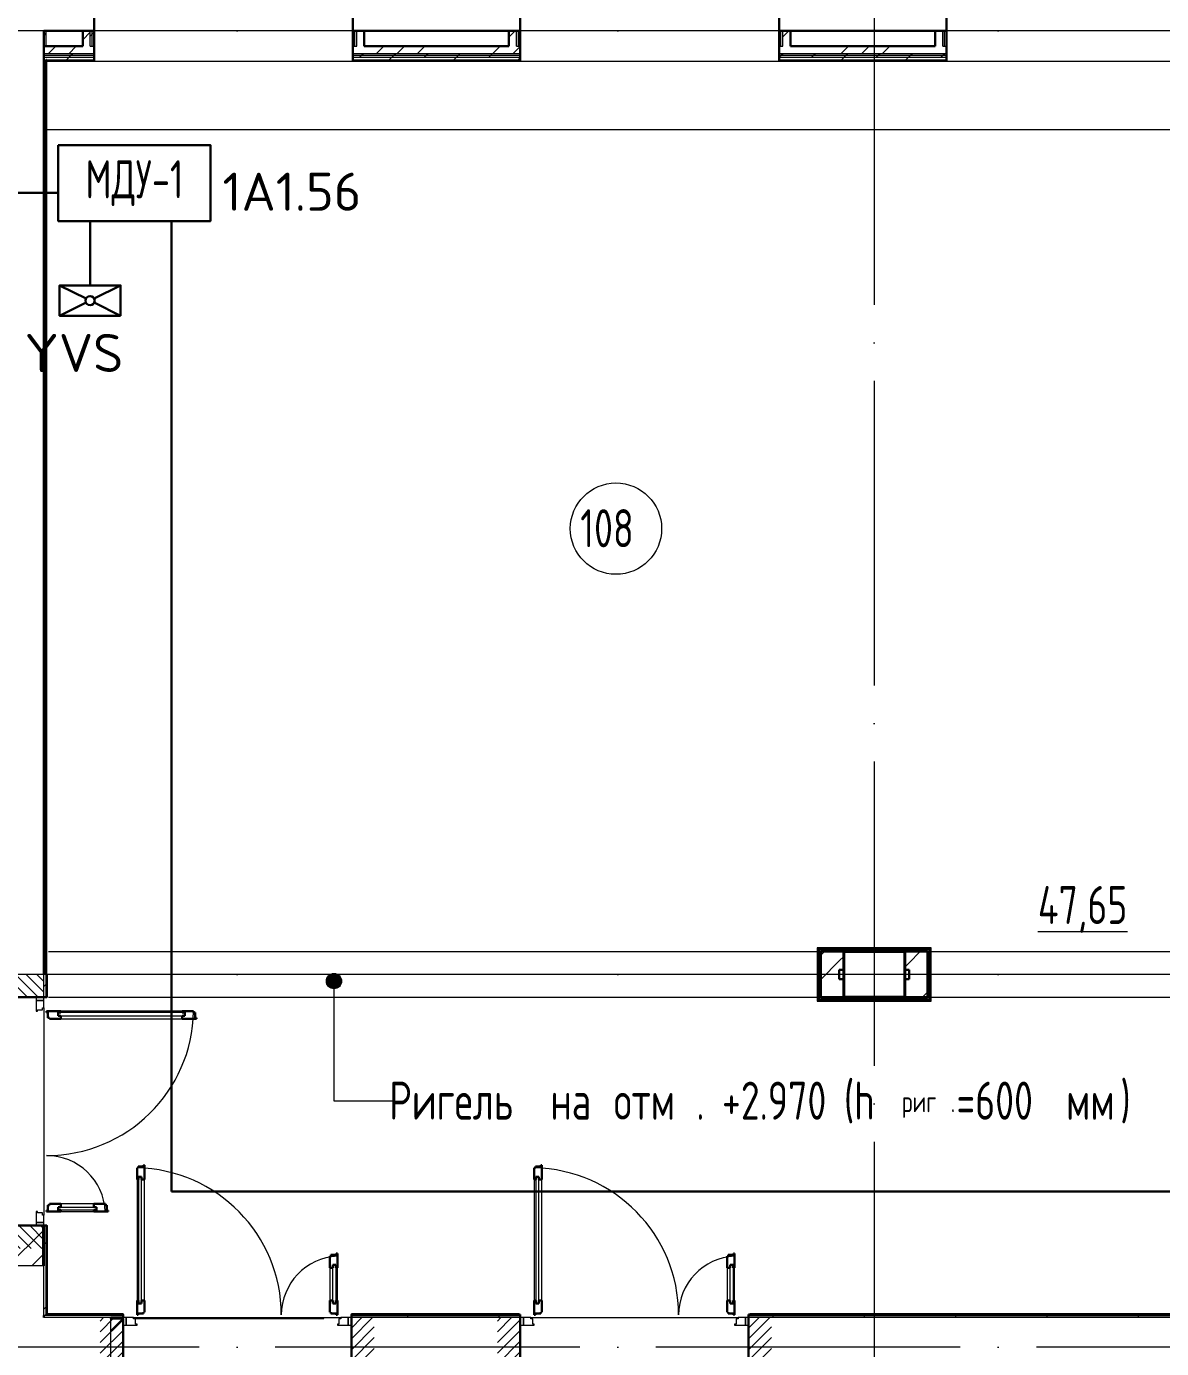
# Model space of a CAD drawing. Header units: millimetres. Extents: x -1073752 to 1436911, y -1379358 to 94781.
# Drawn here: x -1051637 to -1044180, y -911478 to -902790 of the extents above; entities that cross this region are included whole.
import ezdxf
from ezdxf.enums import TextEntityAlignment as Align

# ---------------------------------------------------------------- set-up
doc = ezdxf.new("R2010")
doc.units = ezdxf.units.MM
doc.set_wipeout_variables(frame=1)
for name, pattern in [('ADSK_Линия сетки', [25, 20, -2.5, 0, -2.5]), ('ADSK_Сверху', [450, 300, -150]), ('ADSK_Штриховая_ш2 п1_5', [4.5, 3, -1.5])]:
    doc.linetypes.add(name, pattern=pattern)
for name, color, linetype, lineweight in [('RC-Дымоудаление', 1, 'Continuous', 30), ('Аннотация', 7, 'Continuous', 18), ('Двери', 252, 'Continuous', 9), ('лс', 5, 'Continuous', 30), ('Марки помещений', 7, 'Continuous', 20), ('Несущие колонны', 7, 'Continuous', 18), ('Ограждение', 252, 'Continuous', 9), ('Оси', 252, 'Continuous', 9), ('Перекрытие', 252, 'Continuous', 18), ('Стены внутренние', 7, 'Continuous', 18), ('Стены наружные', 7, 'Continuous', 18), ('Стены штриховка', 7, 'Continuous', 9)]:
    doc.layers.add(name, color=color, linetype=linetype, lineweight=lineweight)
doc.layers.add('RC-Позиционные_обозначения', color=7, linetype='Continuous')
doc.layers.add('RC-Таблицы', color=7, linetype='Continuous')
doc.layers.add('Двери открывание', color=7, linetype='Continuous', lineweight=9, true_color=0xc0c0c0)
doc.layers.add('Линии', color=7, linetype='Continuous', lineweight=9, true_color=0x00a600)
doc.styles.add('GOST Common_3', font='', dxfattribs={"height": 3.5})
doc.styles.add('GOST Common_5', font='', dxfattribs={"width": 0.9, "height": 2.5})
doc.styles.add('ISOCPEUR', font='isocpeur.ttf', dxfattribs={"height": 250})
doc.styles.add('RubezhCAD', font='isocpeur.ttf')
doc.styles.get("Standard").update_dxf_attribs({"font": 'arial.ttf'})
doc.styles.get('GOST Common_3').set_extended_font_data('GOST 2.304 type A')
doc.styles.get('GOST Common_5').set_extended_font_data('GOST 2.304 type A')
pattern_1 = [(0, (-32119.8, 96), (0, 600), []), (90, (-32119.8, 96), (-600, 4e-14), [])]

# ---------------------------------------------------------------- blocks, each defined once
blk = doc.blocks.new('1 этаж')
at = {"layer": 'Аннотация', "lineweight": 9, "true_color": 0x636466}
h = blk.add_hatch(color=251, dxfattribs=at)
edge = h.paths.add_edge_path()
edge.add_arc((-57204.9, -11587.3), 50, 0, 360)
at = {"layer": 'Двери', "lineweight": 18, "true_color": 0x636466}
h = blk.add_hatch(dxfattribs=at)
h.set_pattern_fill('FP_2', color=251, angle=-90, style=0, pattern_type=2)
h.set_pattern_definition([(315, (-59305.8, -12318.73), (35.3553, 35.3553), [])])
h.paths.add_polyline_path([(-59500.8, -13343.7), (-59110.8, -13343.7), (-59110.8, -13193.7), (-59500.8, -13193.7), (-59500.8, -13204.2)])
h.paths.add_polyline_path([(-59500.8, -11543.7), (-59500.8, -11693.7), (-59110.8, -11693.7), (-59110.8, -11543.7)])
h = blk.add_hatch(dxfattribs=at)
h.set_pattern_fill('FP_2', color=251, style=0, pattern_type=2)
h.set_pattern_definition([(45, (-57965.8, -13993.73), (-35.3553, 35.3553), [])])
h.paths.add_polyline_path([(-56940.8, -14188.7), (-56940.8, -13798.7), (-57090.8, -13798.7), (-57090.8, -14188.7), (-57080.3, -14188.7)])
h.paths.add_polyline_path([(-58740.8, -14188.7), (-58590.8, -14188.7), (-58590.8, -13798.7), (-58740.8, -13798.7)])
h = blk.add_hatch(dxfattribs=at)
h.set_pattern_fill('FP_2', color=251, style=0, pattern_type=2)
h.set_pattern_definition([(45, (-55355.803, -13993.73), (-35.3553, 35.3553), [])])
h.paths.add_polyline_path([(-54330.8, -14188.7), (-54330.8, -13798.7), (-54480.8, -13798.7), (-54480.8, -14188.7), (-54470.3, -14188.7)])
h.paths.add_polyline_path([(-56130.8, -14188.7), (-55980.8, -14188.7), (-55980.8, -13798.7), (-56130.8, -13798.7)])
at = {"layer": 'Ограждение', "true_color": 0x636466}
h = blk.add_hatch(dxfattribs=at)
h.set_pattern_fill('FP_25', color=251, style=0, pattern_type=2)
h.set_pattern_definition(pattern_1)
h.paths.add_polyline_path([(-54020.8, -11373.7), (-53285.8, -11373.7), (-53280.8, -11368.7), (-54030.8, -11368.7), (-54025.8, -11373.7)])
h = blk.add_hatch(dxfattribs=at)
h.set_pattern_fill('FP_25', color=251, style=0, pattern_type=2)
h.set_pattern_definition(pattern_1)
h.paths.add_polyline_path([(-53285.8, -11718.7), (-53280.8, -11718.7), (-53285.8, -11713.7), (-54025.8, -11713.7), (-54030.8, -11718.7), (-53290.3, -11718.7)])
h = blk.add_hatch(dxfattribs=at)
h.set_pattern_fill('FP_25', color=251, style=0, pattern_type=2)
h.set_pattern_definition(pattern_1)
h.paths.add_polyline_path([(-59090.8, -13778.7), (-59085.8, -13773.7), (-59085.8, -13193.7), (-59090.8, -13193.7), (-59090.8, -13777.1)])
h = blk.add_hatch(dxfattribs=at)
h.set_pattern_fill('FP_25', color=251, style=0, pattern_type=2)
h.set_pattern_definition(pattern_1)
h.paths.add_polyline_path([(-56004, -13778.7), (-55990.8, -13778.7), (-55990.8, -13773.7), (-57090.8, -13773.7), (-57090.8, -13778.7), (-56721.6, -13778.7)])
h = blk.add_hatch(dxfattribs=at)
h.set_pattern_fill('FP_26', color=251, style=0, pattern_type=2)
h.set_pattern_definition(pattern_1)
h.paths.add_polyline_path([(-48240.8, -13778.7), (-48235.8, -13773.7), (-54470.8, -13773.7), (-54470.8, -13778.7), (-48245.8, -13778.7)])
at = {"layer": 'Аннотация', "color": 251, "lineweight": 9, "true_color": 0x636466}
for p, q in [((-57204.9, -11587.3), (-57204.9, -12373)), ((-57204.9, -12373), (-56820.1, -12373))]:
    blk.add_line(p, q, dxfattribs=at)
blk.add_circle((-57204.9, -11587.3), 50, dxfattribs=at)
at = {"layer": 'Двери', "color": 251, "linetype": 'ADSK_Штриховая_ш2 п1_5', "true_color": 0x636466}
for p, q in [((-59110.8, -11693.7), (-59110.8, -11543.7)), ((-59500.8, -11693.7), (-59110.8, -11693.7)), ((-59110.8, -13193.7), (-59500.8, -13193.7)), ((-59110.8, -13343.7), (-59110.8, -13193.7)), ((-58590.8, -13798.7), (-58740.8, -13798.7)), ((-58590.8, -14188.7), (-58590.8, -13798.7)), ((-56940.8, -13798.7), (-57090.8, -13798.7)), ((-57090.8, -13798.7), (-57090.8, -14188.7)), ((-55980.8, -13798.7), (-56130.8, -13798.7)), ((-55980.8, -14188.7), (-55980.8, -13798.7)), ((-54330.8, -13798.7), (-54480.8, -13798.7)), ((-54480.8, -13798.7), (-54480.8, -14188.7))]:
    blk.add_line(p, q, dxfattribs=at)
at = {"layer": 'Двери', "color": 251, "true_color": 0x636466}
for p, q in [((-59110.8, -11693.7), (-59160.8, -11693.7)), ((-59160.8, -11693.7), (-59160.8, -11713.7)), ((-59160.8, -11713.7), (-59110.8, -11713.7)), ((-59110.8, -11713.7), (-59160.8, -11713.7)), ((-59160.8, -11713.7), (-59160.8, -11785.7)), ((-59110.8, -11713.7), (-59110.8, -11693.7)), ((-59110.8, -11762.7), (-59110.8, -11713.7)), ((-59160.8, -11785.7), (-59152.8, -11785.7)), ((-59152.8, -11785.7), (-59152.8, -11776.7)), ((-59152.8, -11776.7), (-59118.8, -11776.7)), ((-59118.8, -11776.7), (-59118.8, -11762.7)), ((-59118.8, -11762.7), (-59110.8, -11762.7)), ((-59016.8, -11794.7), (-59016.8, -11815.7)), ((-58184.8, -11794.7), (-59016.8, -11794.7)), ((-58202.8, -11785.7), (-58998.8, -11785.7)), ((-58184.8, -11815.7), (-58184.8, -11794.7)), ((-59016.8, -11815.7), (-58184.8, -11815.7)), ((-58998.8, -11835.7), (-58202.8, -11835.7)), ((-58498.8, -12890.7), (-58498.8, -13686.7)), ((-58489.8, -12872.7), (-58489.8, -13704.7)), ((-58468.8, -12872.7), (-58489.8, -12872.7)), ((-58468.8, -13704.7), (-58468.8, -12872.7)), ((-58448.8, -13686.7), (-58448.8, -12890.7)), ((-55888.8, -12890.7), (-55888.8, -13686.7)), ((-55879.8, -12872.7), (-55879.8, -13704.7)), ((-55858.8, -12872.7), (-55879.8, -12872.7)), ((-55858.8, -13704.7), (-55858.8, -12872.7)), ((-55838.8, -13686.7), (-55838.8, -12890.7)), ((-59152.8, -13101.7), (-59160.8, -13101.7)), ((-59160.8, -13101.7), (-59160.8, -13173.7)), ((-59152.8, -13110.7), (-59152.8, -13101.7)), ((-59118.8, -13110.7), (-59152.8, -13110.7)), ((-59118.8, -13124.7), (-59118.8, -13110.7)), ((-59016.8, -13071.7), (-58764.8, -13071.7)), ((-59016.8, -13092.7), (-59016.8, -13071.7)), ((-58764.8, -13092.7), (-59016.8, -13092.7)), ((-58782.8, -13051.7), (-58998.8, -13051.7)), ((-58998.8, -13101.7), (-58782.8, -13101.7)), ((-58764.8, -13071.7), (-58764.8, -13092.7)), ((-59110.8, -13173.7), (-59160.8, -13173.7)), ((-59160.8, -13173.7), (-59160.8, -13193.7)), ((-59160.8, -13173.7), (-59110.8, -13173.7)), ((-59160.8, -13193.7), (-59110.8, -13193.7)), ((-59110.8, -13124.7), (-59118.8, -13124.7)), ((-59110.8, -13173.7), (-59110.8, -13124.7)), ((-59110.8, -13193.7), (-59110.8, -13173.7)), ((-57212.8, -13704.7), (-57212.8, -13452.7)), ((-57212.8, -13452.7), (-57191.8, -13452.7)), ((-57191.8, -13452.7), (-57191.8, -13704.7)), ((-54602.8, -13704.7), (-54602.8, -13452.7)), ((-54602.8, -13452.7), (-54581.8, -13452.7)), ((-54581.8, -13452.7), (-54581.8, -13704.7)), ((-57232.8, -13470.7), (-57232.8, -13686.7)), ((-57182.8, -13686.7), (-57182.8, -13470.7)), ((-54622.8, -13470.7), (-54622.8, -13686.7)), ((-54572.8, -13686.7), (-54572.8, -13470.7)), ((-58489.8, -13704.7), (-58468.8, -13704.7)), ((-57191.8, -13704.7), (-57212.8, -13704.7)), ((-55879.8, -13704.7), (-55858.8, -13704.7)), ((-54581.8, -13704.7), (-54602.8, -13704.7)), ((-58590.8, -13798.7), (-58590.8, -13848.7)), ((-58570.8, -13798.7), (-58590.8, -13798.7)), ((-58570.8, -13848.7), (-58570.8, -13798.7)), ((-58521.8, -13798.7), (-58570.8, -13798.7)), ((-58570.8, -13798.7), (-58570.8, -13848.7)), ((-58521.8, -13806.7), (-58521.8, -13798.7)), ((-58507.8, -13806.7), (-58521.8, -13806.7)), ((-58507.8, -13840.7), (-58507.8, -13806.7)), ((-57159.8, -13806.7), (-57173.8, -13806.7)), ((-57173.8, -13806.7), (-57173.8, -13840.7)), ((-57159.8, -13798.7), (-57159.8, -13806.7)), ((-57110.8, -13798.7), (-57159.8, -13798.7)), ((-57090.8, -13798.7), (-57110.8, -13798.7)), ((-57110.8, -13798.7), (-57110.8, -13848.7)), ((-57110.8, -13848.7), (-57110.8, -13798.7)), ((-57090.8, -13848.7), (-57090.8, -13798.7)), ((-55980.8, -13798.7), (-55980.8, -13848.7)), ((-55960.8, -13798.7), (-55980.8, -13798.7)), ((-55960.8, -13848.7), (-55960.8, -13798.7)), ((-55911.8, -13798.7), (-55960.8, -13798.7)), ((-55960.8, -13798.7), (-55960.8, -13848.7)), ((-55911.8, -13806.7), (-55911.8, -13798.7)), ((-55897.8, -13806.7), (-55911.8, -13806.7)), ((-55897.8, -13840.7), (-55897.8, -13806.7)), ((-54549.8, -13806.7), (-54563.8, -13806.7)), ((-54563.8, -13806.7), (-54563.8, -13840.7)), ((-54549.8, -13798.7), (-54549.8, -13806.7)), ((-54500.8, -13798.7), (-54549.8, -13798.7)), ((-54480.8, -13798.7), (-54500.8, -13798.7)), ((-54500.8, -13798.7), (-54500.8, -13848.7)), ((-54500.8, -13848.7), (-54500.8, -13798.7)), ((-54480.8, -13848.7), (-54480.8, -13798.7)), ((-58590.8, -13848.7), (-58570.8, -13848.7)), ((-58570.8, -13848.7), (-58498.8, -13848.7)), ((-58498.8, -13840.7), (-58507.8, -13840.7)), ((-58498.8, -13848.7), (-58498.8, -13840.7)), ((-57173.8, -13840.7), (-57182.8, -13840.7)), ((-57182.8, -13840.7), (-57182.8, -13848.7)), ((-57182.8, -13848.7), (-57110.8, -13848.7)), ((-57110.8, -13848.7), (-57090.8, -13848.7)), ((-55980.8, -13848.7), (-55960.8, -13848.7)), ((-55960.8, -13848.7), (-55888.8, -13848.7)), ((-55888.8, -13840.7), (-55897.8, -13840.7)), ((-55888.8, -13848.7), (-55888.8, -13840.7)), ((-54563.8, -13840.7), (-54572.8, -13840.7)), ((-54572.8, -13840.7), (-54572.8, -13848.7)), ((-54572.8, -13848.7), (-54500.8, -13848.7)), ((-54500.8, -13848.7), (-54480.8, -13848.7))]:
    blk.add_line(p, q, dxfattribs=at)
at = {"layer": 'Двери', "color": 251, "lineweight": 30, "true_color": 0x636466}
for p, q in [((-58998.8, -11785.7), (-59092.8, -11785.7)), ((-59092.8, -11785.7), (-59092.8, -11793.7)), ((-59092.8, -11793.7), (-59083.8, -11793.7)), ((-59083.8, -11793.7), (-59083.8, -11827.7)), ((-59016.8, -11794.7), (-58998.8, -11794.7)), ((-59016.8, -11815.7), (-59016.8, -11794.7)), ((-58998.8, -11794.7), (-58998.8, -11785.7)), ((-58126.8, -11785.7), (-58202.8, -11785.7)), ((-58202.8, -11794.7), (-58202.8, -11785.7)), ((-58184.8, -11794.7), (-58202.8, -11794.7)), ((-58184.8, -11815.7), (-58184.8, -11794.7)), ((-58126.8, -11793.7), (-58126.8, -11785.7)), ((-58117.8, -11793.7), (-58126.8, -11793.7)), ((-58117.8, -11827.7), (-58117.8, -11793.7)), ((-59083.8, -11827.7), (-59074.8, -11827.7)), ((-59074.8, -11827.7), (-59074.8, -11835.7)), ((-59074.8, -11835.7), (-58998.8, -11835.7)), ((-58998.8, -11815.7), (-59016.8, -11815.7)), ((-58998.8, -11835.7), (-58998.8, -11815.7)), ((-58202.8, -11815.7), (-58184.8, -11815.7)), ((-58202.8, -11835.7), (-58202.8, -11815.7)), ((-58202.8, -11835.7), (-58108.8, -11835.7)), ((-58108.8, -11827.7), (-58117.8, -11827.7)), ((-58108.8, -11835.7), (-58108.8, -11827.7)), ((-58490.8, -12814.7), (-58498.8, -12814.7)), ((-58498.8, -12814.7), (-58498.8, -12890.7)), ((-58456.8, -12805.7), (-58490.8, -12805.7)), ((-58490.8, -12805.7), (-58490.8, -12814.7)), ((-58448.8, -12796.7), (-58456.8, -12796.7)), ((-58456.8, -12796.7), (-58456.8, -12805.7)), ((-58448.8, -12890.7), (-58448.8, -12796.7)), ((-55880.8, -12814.7), (-55888.8, -12814.7)), ((-55888.8, -12814.7), (-55888.8, -12890.7)), ((-55846.8, -12805.7), (-55880.8, -12805.7)), ((-55880.8, -12805.7), (-55880.8, -12814.7)), ((-55838.8, -12796.7), (-55846.8, -12796.7)), ((-55846.8, -12796.7), (-55846.8, -12805.7)), ((-55838.8, -12890.7), (-55838.8, -12796.7)), ((-58489.8, -12890.7), (-58498.8, -12890.7)), ((-58489.8, -12872.7), (-58489.8, -12890.7)), ((-58468.8, -12872.7), (-58489.8, -12872.7)), ((-58468.8, -12890.7), (-58468.8, -12872.7)), ((-58448.8, -12890.7), (-58468.8, -12890.7)), ((-55879.8, -12890.7), (-55888.8, -12890.7)), ((-55879.8, -12872.7), (-55879.8, -12890.7)), ((-55858.8, -12872.7), (-55879.8, -12872.7)), ((-55858.8, -12890.7), (-55858.8, -12872.7)), ((-55838.8, -12890.7), (-55858.8, -12890.7)), ((-59083.8, -13093.7), (-59092.8, -13093.7)), ((-59092.8, -13093.7), (-59092.8, -13101.7)), ((-59092.8, -13101.7), (-58998.8, -13101.7)), ((-59083.8, -13059.7), (-59083.8, -13093.7)), ((-59074.8, -13059.7), (-59083.8, -13059.7)), ((-58998.8, -13051.7), (-59074.8, -13051.7)), ((-59074.8, -13051.7), (-59074.8, -13059.7)), ((-58998.8, -13071.7), (-59016.8, -13071.7)), ((-59016.8, -13071.7), (-59016.8, -13092.7)), ((-59016.8, -13092.7), (-58998.8, -13092.7)), ((-58998.8, -13051.7), (-58998.8, -13071.7)), ((-58998.8, -13092.7), (-58998.8, -13101.7)), ((-58706.8, -13051.7), (-58782.8, -13051.7)), ((-58782.8, -13051.7), (-58782.8, -13071.7)), ((-58782.8, -13071.7), (-58764.8, -13071.7)), ((-58782.8, -13092.7), (-58782.8, -13101.7)), ((-58764.8, -13092.7), (-58782.8, -13092.7)), ((-58782.8, -13101.7), (-58688.8, -13101.7)), ((-58764.8, -13071.7), (-58764.8, -13092.7)), ((-58706.8, -13059.7), (-58706.8, -13051.7)), ((-58697.8, -13059.7), (-58706.8, -13059.7)), ((-58697.8, -13093.7), (-58697.8, -13059.7)), ((-58688.8, -13093.7), (-58697.8, -13093.7)), ((-58688.8, -13101.7), (-58688.8, -13093.7)), ((-57182.8, -13376.7), (-57190.8, -13376.7)), ((-57190.8, -13376.7), (-57190.8, -13385.7)), ((-57182.8, -13470.7), (-57182.8, -13376.7)), ((-54572.8, -13376.7), (-54580.8, -13376.7)), ((-54580.8, -13376.7), (-54580.8, -13385.7)), ((-54572.8, -13470.7), (-54572.8, -13376.7)), ((-57224.8, -13394.7), (-57232.8, -13394.7)), ((-57232.8, -13394.7), (-57232.8, -13470.7)), ((-57190.8, -13385.7), (-57224.8, -13385.7)), ((-57224.8, -13385.7), (-57224.8, -13394.7)), ((-57212.8, -13470.7), (-57212.8, -13452.7)), ((-57212.8, -13452.7), (-57191.8, -13452.7)), ((-57191.8, -13452.7), (-57191.8, -13470.7)), ((-54614.8, -13394.7), (-54622.8, -13394.7)), ((-54622.8, -13394.7), (-54622.8, -13470.7)), ((-54580.8, -13385.7), (-54614.8, -13385.7)), ((-54614.8, -13385.7), (-54614.8, -13394.7)), ((-54602.8, -13470.7), (-54602.8, -13452.7)), ((-54602.8, -13452.7), (-54581.8, -13452.7)), ((-54581.8, -13452.7), (-54581.8, -13470.7)), ((-57232.8, -13470.7), (-57212.8, -13470.7)), ((-57191.8, -13470.7), (-57182.8, -13470.7)), ((-54622.8, -13470.7), (-54602.8, -13470.7)), ((-54581.8, -13470.7), (-54572.8, -13470.7)), ((-58498.8, -13686.7), (-58498.8, -13780.7)), ((-58489.8, -13686.7), (-58498.8, -13686.7)), ((-58489.8, -13704.7), (-58489.8, -13686.7)), ((-58468.8, -13704.7), (-58489.8, -13704.7)), ((-58468.8, -13686.7), (-58468.8, -13704.7)), ((-58448.8, -13686.7), (-58468.8, -13686.7)), ((-58448.8, -13762.7), (-58448.8, -13686.7)), ((-57232.8, -13686.7), (-57232.8, -13762.7)), ((-57232.8, -13686.7), (-57212.8, -13686.7)), ((-57212.8, -13686.7), (-57212.8, -13704.7)), ((-57212.8, -13704.7), (-57191.8, -13704.7)), ((-57191.8, -13686.7), (-57182.8, -13686.7)), ((-57191.8, -13704.7), (-57191.8, -13686.7)), ((-57182.8, -13780.7), (-57182.8, -13686.7)), ((-55888.8, -13686.7), (-55888.8, -13780.7)), ((-55879.8, -13686.7), (-55888.8, -13686.7)), ((-55879.8, -13704.7), (-55879.8, -13686.7)), ((-55858.8, -13704.7), (-55879.8, -13704.7)), ((-55858.8, -13686.7), (-55858.8, -13704.7)), ((-55838.8, -13686.7), (-55858.8, -13686.7)), ((-55838.8, -13762.7), (-55838.8, -13686.7)), ((-54622.8, -13686.7), (-54622.8, -13762.7)), ((-54622.8, -13686.7), (-54602.8, -13686.7)), ((-54602.8, -13686.7), (-54602.8, -13704.7)), ((-54602.8, -13704.7), (-54581.8, -13704.7)), ((-54581.8, -13686.7), (-54572.8, -13686.7)), ((-54581.8, -13704.7), (-54581.8, -13686.7)), ((-54572.8, -13780.7), (-54572.8, -13686.7)), ((-58498.8, -13780.7), (-58490.8, -13780.7)), ((-58490.8, -13780.7), (-58490.8, -13771.7)), ((-58490.8, -13771.7), (-58456.8, -13771.7)), ((-58456.8, -13771.7), (-58456.8, -13762.7)), ((-58456.8, -13762.7), (-58448.8, -13762.7)), ((-57232.8, -13762.7), (-57224.8, -13762.7)), ((-57224.8, -13762.7), (-57224.8, -13771.7)), ((-57224.8, -13771.7), (-57190.8, -13771.7)), ((-57190.8, -13771.7), (-57190.8, -13780.7)), ((-57190.8, -13780.7), (-57182.8, -13780.7)), ((-55888.8, -13780.7), (-55880.8, -13780.7)), ((-55880.8, -13780.7), (-55880.8, -13771.7)), ((-55880.8, -13771.7), (-55846.8, -13771.7)), ((-55846.8, -13771.7), (-55846.8, -13762.7)), ((-55846.8, -13762.7), (-55838.8, -13762.7)), ((-54622.8, -13762.7), (-54614.8, -13762.7)), ((-54614.8, -13762.7), (-54614.8, -13771.7)), ((-54614.8, -13771.7), (-54580.8, -13771.7)), ((-54580.8, -13771.7), (-54580.8, -13780.7)), ((-54580.8, -13780.7), (-54572.8, -13780.7))]:
    blk.add_line(p, q, dxfattribs=at)
at = {"layer": 'Двери открывание', "color": 251, "true_color": 0x636466}
for centre, radius, start, end in [((-59092.8, -11767.7), 966, 270, 358.93231), ((-59092.8, -13119.7), 386, 2.67279, 90), ((-58516.8, -13780.7), 966, 0, 88.93231), ((-55906.8, -13780.7), 966, 0, 88.93231), ((-57164.8, -13780.7), 386, 92.67279, 180), ((-54554.8, -13780.7), 386, 92.67279, 180)]:
    blk.add_arc(centre, radius, start, end, dxfattribs=at)
at = {"layer": 'Линии', "color": 251, "linetype": 'ADSK_Сверху', "ltscale": 100, "true_color": 0x636466}
for p, q in [((-59080.8, -11393.7), (-48250.8, -11393.7)), ((-59080.8, -11693.7), (-48250.8, -11693.7))]:
    blk.add_line(p, q, dxfattribs=at)
at = {"layer": 'Марки помещений', "color": 251, "true_color": 0x636466}
blk.add_circle((-55352.3, -8614.3), 300, dxfattribs=at)
at = {"layer": 'Несущие колонны', "color": 251, "lineweight": 40, "true_color": 0x636466}
for p, q in [((-53855.8, -11393.7), (-53455.8, -11393.7)), ((-53855.8, -11693.7), (-53855.8, -11393.7)), ((-53455.8, -11393.7), (-53855.8, -11393.7)), ((-53855.8, -11393.7), (-53855.8, -11693.7)), ((-53455.8, -11393.7), (-53455.8, -11693.7)), ((-53455.8, -11693.7), (-53455.8, -11393.7)), ((-53455.8, -11693.7), (-53855.8, -11693.7)), ((-53855.8, -11693.7), (-53455.8, -11693.7))]:
    blk.add_line(p, q, dxfattribs=at)
at = {"layer": 'Ограждение', "color": 251, "true_color": 0x636466}
for p, q in [((-59110.8, -5358.7), (-59095.8, -5358.7)), ((-59095.8, -5368.7), (-59110.8, -5368.7)), ((-59095.8, -5443.7), (-59095.8, -5343.7)), ((-57080.8, -5343.7), (-58780.8, -5343.7)), ((-54280.8, -5343.7), (-55980.8, -5343.7)), ((-51480.8, -5343.7), (-53180.8, -5343.7)), ((-51390.8, -5543.7), (-59095.8, -5543.7)), ((-51390.8, -5543.7), (-59095.8, -5543.7)), ((-58780.8, -5543.7), (-58780.8, -5538.7)), ((-57080.8, -5543.7), (-58780.8, -5543.7)), ((-57080.8, -5538.7), (-57080.8, -5543.7)), ((-55980.8, -5543.7), (-55980.8, -5538.7)), ((-54280.8, -5543.7), (-55980.8, -5543.7)), ((-54280.8, -5538.7), (-54280.8, -5543.7)), ((-53180.8, -5543.7), (-53180.8, -5538.7)), ((-51480.8, -5543.7), (-53180.8, -5543.7)), ((-51390.8, -5993.7), (-59095.8, -5993.7)), ((-54025.8, -11373.7), (-54030.8, -11368.7)), ((-54030.8, -11368.7), (-54030.8, -11718.7)), ((-53280.8, -11368.7), (-54030.8, -11368.7)), ((-53280.8, -11368.7), (-53285.8, -11373.7)), ((-53280.8, -11718.7), (-53280.8, -11368.7)), ((-59090.8, -11543.7), (-59085.8, -11543.7)), ((-59085.8, -11693.7), (-59085.8, -11543.7)), ((-59085.8, -11693.7), (-59090.8, -11693.7)), ((-54025.8, -11713.7), (-54030.8, -11718.7)), ((-54030.8, -11718.7), (-53280.8, -11718.7)), ((-53285.8, -11713.7), (-53280.8, -11718.7)), ((-59090.8, -13193.7), (-59085.8, -13193.7)), ((-59085.8, -13773.7), (-59085.8, -13193.7)), ((-59085.8, -13773.7), (-59090.8, -13778.7)), ((-58590.8, -13773.7), (-59085.8, -13773.7)), ((-58590.8, -13773.7), (-58590.8, -13778.7)), ((-57090.8, -13778.7), (-57090.8, -13773.7)), ((-55990.8, -13773.7), (-57090.8, -13773.7)), ((-55990.8, -13773.7), (-55990.8, -13778.7)), ((-54470.8, -13778.7), (-54470.8, -13773.7)), ((-48235.8, -13773.7), (-54470.8, -13773.7))]:
    blk.add_line(p, q, dxfattribs=at)
at = {"layer": 'Оси', "color": 251, "linetype": 'ADSK_Линия сетки', "ltscale": 100, "true_color": 0x636466}
for p, q in [((-53655.8, -2643.7), (-53655.8, -33769.9)), ((4411.5, -5343.7), (-72528.1, -5343.7)), ((4411.5, -11543.7), (-72528.1, -11543.7)), ((4411.5, -13993.7), (-72528.1, -13993.7))]:
    blk.add_line(p, q, dxfattribs=at)
at = {"layer": 'Перекрытие', "color": 251, "ltscale": 100, "true_color": 0x636466}
for p, q in [((-54030.8, -11543.7), (-59085.8, -11543.7)), ((-51400.8, -11543.7), (-53280.8, -11543.7)), ((-58521.8, -13798.7), (-57159.8, -13798.7))]:
    blk.add_line(p, q, dxfattribs=at)
at = {"layer": 'Стены внутренние', "color": 251, "lineweight": 30, "true_color": 0x636466}
for p, q in [((-58780.8, -5343.7), (-58780.8, -4793.7)), ((-57080.8, -4793.7), (-57080.8, -5343.7)), ((-55980.8, -5343.7), (-55980.8, -4793.7)), ((-54280.8, -4793.7), (-54280.8, -5343.7)), ((-53180.8, -5343.7), (-53180.8, -4793.7)), ((-59110.8, -5343.7), (-58855.8, -5343.7)), ((-59110.8, -5443.7), (-59110.8, -5343.7)), ((-57005.8, -5343.7), (-56055.8, -5343.7)), ((-54205.8, -5343.7), (-53255.8, -5343.7)), ((-59500.8, -11693.7), (-59110.8, -11693.7)), ((-59110.8, -13458.7), (-59115.8, -13458.7)), ((-59110.8, -13798.7), (-59110.8, -13783.7)), ((-58670.8, -13803.7), (-58670.8, -13798.7)), ((-57090.8, -13798.7), (-57090.8, -14188.7)), ((-55980.8, -14188.7), (-55980.8, -13798.7)), ((-54480.8, -13798.7), (-54480.8, -14188.7))]:
    blk.add_line(p, q, dxfattribs=at)
at = {"layer": 'Стены внутренние', "color": 251, "true_color": 0x636466}
for p, q in [((-59110.8, -11693.7), (-59110.8, -11543.7)), ((-59110.8, -11762.7), (-59110.8, -13124.7)), ((-59115.8, -13458.7), (-59495.8, -13458.7)), ((-59110.8, -13783.7), (-59110.8, -13458.7)), ((-58670.8, -13798.7), (-59110.8, -13798.7)), ((-58670.8, -14183.7), (-58670.8, -13803.7)), ((-57270.8, -13803.7), (-57270.8, -13798.7)), ((-55980.8, -13798.7), (-57090.8, -13798.7)), ((-55911.8, -13798.7), (-54549.8, -13798.7)), ((-48650.8, -13798.7), (-54480.8, -13798.7))]:
    blk.add_line(p, q, dxfattribs=at)
at = {"layer": 'Стены наружные', "color": 251, "lineweight": 30, "true_color": 0x636466}
for p, q in [((-58855.8, -5343.7), (-58855.8, -5443.7)), ((-58780.8, -5343.7), (-58855.8, -5343.7)), ((-58780.8, -5538.7), (-58780.8, -5343.7)), ((-57080.8, -5343.7), (-57080.8, -5538.7)), ((-57005.8, -5343.7), (-57080.8, -5343.7)), ((-57005.8, -5443.7), (-57005.8, -5343.7)), ((-56055.8, -5343.7), (-56055.8, -5443.7)), ((-55980.8, -5343.7), (-56055.8, -5343.7)), ((-55980.8, -5538.7), (-55980.8, -5343.7)), ((-54280.8, -5343.7), (-54280.8, -5538.7)), ((-54205.8, -5343.7), (-54280.8, -5343.7)), ((-54205.8, -5443.7), (-54205.8, -5343.7)), ((-53255.8, -5343.7), (-53255.8, -5443.7)), ((-53180.8, -5343.7), (-53255.8, -5343.7)), ((-53180.8, -5538.7), (-53180.8, -5343.7)), ((-59110.8, -5443.7), (-59110.8, -11543.7)), ((-58855.8, -5443.7), (-59110.8, -5443.7)), ((-56055.8, -5443.7), (-57005.8, -5443.7)), ((-53255.8, -5443.7), (-54205.8, -5443.7)), ((-59095.8, -5533.7), (-59093.3, -5533.7)), ((-59095.8, -11543.7), (-59095.8, -5533.7)), ((-59093.3, -5533.7), (-59093.3, -5538.7)), ((-59093.3, -5538.7), (-58780.8, -5538.7)), ((-57080.8, -5538.7), (-55980.8, -5538.7)), ((-54280.8, -5538.7), (-53180.8, -5538.7)), ((-53285.8, -11373.7), (-54025.8, -11373.7)), ((-54025.8, -11373.7), (-54025.8, -11713.7)), ((-53290.8, -11378.7), (-54020.8, -11378.7)), ((-54020.8, -11378.7), (-54020.8, -11708.7)), ((-53290.8, -11708.7), (-53290.8, -11378.7)), ((-53285.8, -11713.7), (-53285.8, -11373.7)), ((-53455.8, -11393.7), (-54005.8, -11393.7)), ((-54005.8, -11393.7), (-54005.8, -11693.7)), ((-53855.8, -11513.7), (-53855.8, -11393.7)), ((-53305.8, -11393.7), (-53455.8, -11393.7)), ((-53455.8, -11393.7), (-53455.8, -11513.7)), ((-53305.8, -11693.7), (-53305.8, -11393.7)), ((-59090.8, -11543.7), (-59095.8, -11543.7)), ((-59090.8, -11693.7), (-59090.8, -11543.7)), ((-53885.8, -11573.7), (-53885.8, -11513.7)), ((-53885.8, -11513.7), (-53855.8, -11513.7)), ((-53455.8, -11513.7), (-53425.8, -11513.7)), ((-53425.8, -11513.7), (-53425.8, -11573.7)), ((-53855.8, -11573.7), (-53885.8, -11573.7)), ((-53855.8, -11693.7), (-53855.8, -11573.7)), ((-53425.8, -11573.7), (-53455.8, -11573.7)), ((-53455.8, -11573.7), (-53455.8, -11693.7)), ((-59110.8, -11693.7), (-59090.8, -11693.7)), ((-54025.8, -11713.7), (-53285.8, -11713.7)), ((-54020.8, -11708.7), (-53290.8, -11708.7)), ((-54005.8, -11693.7), (-53455.8, -11693.7)), ((-53455.8, -11693.7), (-53305.8, -11693.7)), ((-59115.8, -13193.7), (-59495.8, -13193.7)), ((-59115.8, -13458.7), (-59115.8, -13193.7)), ((-59090.8, -13193.7), (-59110.8, -13193.7)), ((-59110.8, -13193.7), (-59110.8, -13458.7)), ((-59090.8, -13778.7), (-59090.8, -13193.7)), ((-59095.8, -13783.7), (-59095.8, -13778.7)), ((-58590.8, -13778.7), (-59090.8, -13778.7)), ((-58670.8, -13798.7), (-58590.8, -13798.7)), ((-58590.8, -13803.7), (-58670.8, -13803.7)), ((-58590.8, -13798.7), (-58590.8, -13778.7)), ((-58590.8, -14183.7), (-58590.8, -13803.7)), ((-55980.8, -13778.7), (-57090.8, -13778.7)), ((-57090.8, -13778.7), (-57090.8, -13798.7)), ((-55980.8, -13798.7), (-55980.8, -13778.7)), ((-48240.8, -13778.7), (-54480.8, -13778.7)), ((-54480.8, -13778.7), (-54480.8, -13798.7))]:
    blk.add_line(p, q, dxfattribs=at)
at = {"layer": 'Стены наружные', "color": 251, "linetype": 'Continuous', "lineweight": 9, "true_color": 0x636466}
for p, q in [((-58855.8, -5401.9), (-58805.8, -5351.9)), ((-58805.8, -5376.8), (-58793.3, -5364.3)), ((-58793.3, -5364.3), (-58780.8, -5351.8)), ((-57080.8, -5348.8), (-57075.7, -5343.7)), ((-56055.8, -5385.3), (-56014.2, -5343.7)), ((-54255.8, -5381.8), (-54217.7, -5343.7)), ((-59082.6, -5493.7), (-59032.6, -5443.7)), ((-58947.6, -5493.7), (-58897.6, -5443.7)), ((-56927.5, -5493.7), (-56877.5, -5443.7)), ((-56792.6, -5493.7), (-56742.6, -5443.7)), ((-56657.7, -5493.7), (-56607.7, -5443.7)), ((-56164.2, -5493.7), (-56114.2, -5443.7)), ((-56029.3, -5493.7), (-55980.8, -5445.3)), ((-53874.2, -5493.7), (-53824.2, -5443.7)), ((-53739.3, -5493.7), (-53689.3, -5443.7)), ((-53604.4, -5493.7), (-53554.4, -5443.7)), ((-59038.5, -5538.7), (-59033.5, -5533.7)), ((-58967.8, -5538.7), (-58962.8, -5533.7)), ((-58962.8, -5533.7), (-58947.8, -5518.7)), ((-58947.8, -5518.7), (-58935.3, -5506.2)), ((-58935.3, -5506.2), (-58922.8, -5493.7)), ((-58897, -5538.7), (-58892, -5533.7)), ((-58826.3, -5538.7), (-58821.3, -5533.7)), ((-57058.6, -5538.7), (-57053.6, -5533.7)), ((-57038.6, -5518.7), (-57026.1, -5506.2)), ((-57026.1, -5506.2), (-57013.6, -5493.7)), ((-56987.9, -5538.7), (-56982.9, -5533.7)), ((-56917.1, -5538.7), (-56912.1, -5533.7)), ((-56846.4, -5538.7), (-56841.4, -5533.7)), ((-56841.4, -5533.7), (-56826.4, -5518.7)), ((-56826.4, -5518.7), (-56813.9, -5506.2)), ((-56813.9, -5506.2), (-56801.4, -5493.7)), ((-56775.7, -5538.7), (-56770.7, -5533.7)), ((-56705, -5538.7), (-56700, -5533.7)), ((-56634.3, -5538.7), (-56629.3, -5533.7)), ((-56614.3, -5518.7), (-56601.8, -5506.2)), ((-56601.8, -5506.2), (-56589.3, -5493.7)), ((-56563.6, -5538.7), (-56558.6, -5533.7)), ((-56492.9, -5538.7), (-56487.9, -5533.7)), ((-56422.2, -5538.7), (-56417.2, -5533.7)), ((-56417.2, -5533.7), (-56402.2, -5518.7)), ((-56402.2, -5518.7), (-56389.7, -5506.2)), ((-56389.7, -5506.2), (-56377.2, -5493.7)), ((-56351.5, -5538.7), (-56346.5, -5533.7)), ((-56280.8, -5538.7), (-56275.8, -5533.7)), ((-56210, -5538.7), (-56205, -5533.7)), ((-56190, -5518.7), (-56177.5, -5506.2)), ((-56177.5, -5506.2), (-56165, -5493.7)), ((-56139.3, -5538.7), (-56134.3, -5533.7)), ((-56068.6, -5538.7), (-56063.6, -5533.7)), ((-55997.9, -5538.7), (-55992.9, -5533.7)), ((-55992.9, -5533.7), (-55980.8, -5521.6)), ((-54280.8, -5518.7), (-54268.4, -5506.2)), ((-54268.4, -5506.2), (-54255.9, -5493.7)), ((-54230.1, -5538.7), (-54225.1, -5533.7)), ((-54159.4, -5538.7), (-54154.4, -5533.7)), ((-54088.7, -5538.7), (-54083.7, -5533.7)), ((-54068.7, -5518.7), (-54056.2, -5506.2)), ((-54056.2, -5506.2), (-54043.7, -5493.7)), ((-54018, -5538.7), (-54013, -5533.7)), ((-53947.3, -5538.7), (-53942.3, -5533.7)), ((-53876.6, -5538.7), (-53871.6, -5533.7)), ((-53871.6, -5533.7), (-53856.6, -5518.7)), ((-53856.6, -5518.7), (-53844.1, -5506.2)), ((-53844.1, -5506.2), (-53831.6, -5493.7)), ((-53805.9, -5538.7), (-53800.9, -5533.7)), ((-53735.2, -5538.7), (-53730.2, -5533.7)), ((-53664.5, -5538.7), (-53659.5, -5533.7)), ((-53644.5, -5518.7), (-53632, -5506.2)), ((-53632, -5506.2), (-53619.5, -5493.7)), ((-53593.7, -5538.7), (-53588.7, -5533.7)), ((-53523, -5538.7), (-53518, -5533.7)), ((-53452.3, -5538.7), (-53447.3, -5533.7)), ((-53447.3, -5533.7), (-53432.3, -5518.7)), ((-53432.3, -5518.7), (-53419.8, -5506.2)), ((-53419.8, -5506.2), (-53407.3, -5493.7)), ((-53381.6, -5538.7), (-53376.6, -5533.7)), ((-53310.9, -5538.7), (-53305.9, -5533.7)), ((-53240.2, -5538.7), (-53235.2, -5533.7)), ((-53220.2, -5518.7), (-53207.7, -5506.2)), ((-53207.7, -5506.2), (-53195.2, -5493.7)), ((-59110.8, -5681.8), (-59095.8, -5666.8)), ((-59110.8, -6106), (-59095.8, -6091)), ((-59110.8, -6530.3), (-59095.8, -6515.3)), ((-59110.8, -6954.6), (-59095.8, -6939.6)), ((-59110.8, -7378.8), (-59095.8, -7363.8)), ((-59110.8, -7803.1), (-59095.8, -7788.1)), ((-59110.8, -8227.4), (-59095.8, -8212.4)), ((-59110.8, -8651.6), (-59095.8, -8636.6)), ((-59110.8, -9075.9), (-59095.8, -9060.9)), ((-59110.8, -9500.2), (-59095.8, -9485.2)), ((-59110.8, -9924.4), (-59095.8, -9909.4)), ((-59110.8, -10348.7), (-59095.8, -10333.7)), ((-59110.8, -10772.9), (-59095.8, -10757.9)), ((-59110.8, -11197.2), (-59095.8, -11182.2)), ((-53989, -11378.7), (-53984, -11373.7)), ((-53918.3, -11378.7), (-53913.3, -11373.7)), ((-53847.6, -11378.7), (-53842.6, -11373.7)), ((-53791.9, -11393.7), (-53776.9, -11378.7)), ((-53776.9, -11378.7), (-53771.9, -11373.7)), ((-53706.2, -11378.7), (-53701.2, -11373.7)), ((-53635.5, -11378.7), (-53630.5, -11373.7)), ((-53564.8, -11378.7), (-53559.8, -11373.7)), ((-53494.1, -11378.7), (-53489.1, -11373.7)), ((-53423.3, -11378.7), (-53418.3, -11373.7)), ((-53367.6, -11393.7), (-53352.6, -11378.7)), ((-53352.6, -11378.7), (-53347.6, -11373.7)), ((-54025.8, -11415.5), (-54020.8, -11410.5)), ((-54005.8, -11417.8), (-53981.8, -11393.7)), ((-54004.6, -11573.7), (-53885.8, -11454.9)), ((-53885.8, -11454.9), (-53855.8, -11424.9)), ((-53455.8, -11496.4), (-53425.8, -11466.4)), ((-53425.8, -11466.4), (-53353.1, -11393.7)), ((-53290.8, -11387.6), (-53285.8, -11382.6)), ((-53290.8, -11458.3), (-53285.8, -11453.3)), ((-54025.8, -11486.2), (-54020.8, -11481.2)), ((-54025.8, -11556.9), (-54020.8, -11551.9)), ((-53290.8, -11529), (-53285.8, -11524)), ((-59110.8, -11621.5), (-59095.8, -11606.5)), ((-59095.8, -11606.5), (-59090.8, -11601.5)), ((-54025.8, -11627.6), (-54020.8, -11622.6)), ((-54020.8, -11622.6), (-54005.8, -11607.6)), ((-54005.8, -11574.9), (-54004.6, -11573.7)), ((-53290.8, -11599.7), (-53285.8, -11594.7)), ((-59095.8, -11677.2), (-59090.8, -11672.2)), ((-54025.8, -11698.4), (-54020.8, -11693.4)), ((-53970.5, -11713.7), (-53965.5, -11708.7)), ((-53899.8, -11713.7), (-53894.8, -11708.7)), ((-53829.1, -11713.7), (-53824.1, -11708.7)), ((-53758.3, -11713.7), (-53753.3, -11708.7)), ((-53687.6, -11713.7), (-53682.6, -11708.7)), ((-53682.6, -11708.7), (-53667.6, -11693.7)), ((-53616.9, -11713.7), (-53611.9, -11708.7)), ((-53546.2, -11713.7), (-53541.2, -11708.7)), ((-53475.5, -11713.7), (-53470.5, -11708.7)), ((-53404.8, -11713.7), (-53399.8, -11708.7)), ((-53338.8, -11693.7), (-53305.8, -11660.7)), ((-53334.1, -11713.7), (-53329.1, -11708.7)), ((-53290.8, -11670.5), (-53285.8, -11665.5)), ((-59347, -13458.7), (-59115.8, -13227.5)), ((-59095.8, -13232.8), (-59090.8, -13227.8)), ((-59110.8, -13318.5), (-59095.8, -13303.5)), ((-59095.8, -13303.5), (-59090.8, -13298.5)), ((-59095.8, -13374.2), (-59090.8, -13369.2)), ((-59189.8, -13458.7), (-59115.8, -13384.7)), ((-59095.8, -13444.9), (-59090.8, -13439.9)), ((-59095.8, -13515.7), (-59090.8, -13510.7)), ((-59095.8, -13586.4), (-59090.8, -13581.4)), ((-59095.8, -13657.1), (-59090.8, -13652.1)), ((-59095.8, -13727.8), (-59090.8, -13722.8)), ((-59110.8, -13742.8), (-59095.8, -13727.8)), ((-59081, -13783.7), (-59076, -13778.7)), ((-59010.3, -13783.7), (-59005.3, -13778.7)), ((-58939.6, -13783.7), (-58934.6, -13778.7)), ((-58868.9, -13783.7), (-58863.9, -13778.7)), ((-58798.2, -13783.7), (-58793.2, -13778.7)), ((-58727.5, -13783.7), (-58722.5, -13778.7)), ((-58670.8, -13882.6), (-58591.9, -13803.7)), ((-58656.8, -13783.7), (-58651.8, -13778.7)), ((-57030.4, -13783.7), (-57025.4, -13778.7)), ((-56959.7, -13783.7), (-56954.7, -13778.7)), ((-56889, -13783.7), (-56884, -13778.7)), ((-56818.3, -13783.7), (-56813.3, -13778.7)), ((-56747.6, -13783.7), (-56742.6, -13778.7)), ((-56719.8, -13798.7), (-56719.8, -13783.7)), ((-56676.9, -13783.7), (-56671.9, -13778.7)), ((-56606.2, -13783.7), (-56601.2, -13778.7)), ((-56535.4, -13783.7), (-56530.4, -13778.7)), ((-56464.7, -13783.7), (-56459.7, -13778.7)), ((-56394, -13783.7), (-56389, -13778.7)), ((-56323.3, -13783.7), (-56318.3, -13778.7)), ((-56252.6, -13783.7), (-56247.6, -13778.7)), ((-56181.9, -13783.7), (-56176.9, -13778.7)), ((-56119.8, -13798.7), (-56119.8, -13783.7)), ((-56111.2, -13783.7), (-56106.2, -13778.7)), ((-56040.5, -13783.7), (-56035.5, -13778.7)), ((-54480.8, -13779.7), (-54479.8, -13778.7)), ((-54414.1, -13783.7), (-54409.1, -13778.7)), ((-54343.4, -13783.7), (-54338.4, -13778.7)), ((-54319.8, -13798.7), (-54319.8, -13783.7)), ((-54272.7, -13783.7), (-54267.7, -13778.7)), ((-54202, -13783.7), (-54197, -13778.7)), ((-54131.3, -13783.7), (-54126.3, -13778.7)), ((-54060.6, -13783.7), (-54055.6, -13778.7)), ((-53989.9, -13783.7), (-53984.9, -13778.7)), ((-53919.2, -13783.7), (-53914.2, -13778.7)), ((-53848.4, -13783.7), (-53843.4, -13778.7)), ((-53777.7, -13783.7), (-53772.7, -13778.7)), ((-53719.8, -13798.7), (-53719.8, -13783.7)), ((-53707, -13783.7), (-53702, -13778.7)), ((-53636.3, -13783.7), (-53631.3, -13778.7)), ((-53565.6, -13783.7), (-53560.6, -13778.7)), ((-53494.9, -13783.7), (-53489.9, -13778.7)), ((-53424.2, -13783.7), (-53419.2, -13778.7)), ((-53353.5, -13783.7), (-53348.5, -13778.7)), ((-53282.8, -13783.7), (-53277.8, -13778.7)), ((-53212, -13783.7), (-53207, -13778.7)), ((-53141.3, -13783.7), (-53136.3, -13778.7)), ((-53119.8, -13798.7), (-53119.8, -13783.7)), ((-53070.6, -13783.7), (-53065.6, -13778.7)), ((-52999.9, -13783.7), (-52994.9, -13778.7)), ((-52929.2, -13783.7), (-52924.2, -13778.7)), ((-52858.5, -13783.7), (-52853.5, -13778.7)), ((-52787.8, -13783.7), (-52782.8, -13778.7)), ((-52717.1, -13783.7), (-52712.1, -13778.7)), ((-52646.4, -13783.7), (-52641.4, -13778.7)), ((-52575.6, -13783.7), (-52570.6, -13778.7)), ((-52519.8, -13798.7), (-52519.8, -13783.7)), ((-52504.9, -13783.7), (-52499.9, -13778.7)), ((-52434.2, -13783.7), (-52429.2, -13778.7)), ((-52363.5, -13783.7), (-52358.5, -13778.7)), ((-52292.8, -13783.7), (-52287.8, -13778.7)), ((-52222.1, -13783.7), (-52217.1, -13778.7)), ((-52151.4, -13783.7), (-52146.4, -13778.7)), ((-52080.7, -13783.7), (-52075.7, -13778.7)), ((-52010, -13783.7), (-52005, -13778.7)), ((-51939.3, -13783.7), (-51934.3, -13778.7)), ((-51919.8, -13798.7), (-51919.8, -13783.7)), ((-51868.5, -13783.7), (-51863.5, -13778.7)), ((-51797.8, -13783.7), (-51792.8, -13778.7))]:
    blk.add_line(p, q, dxfattribs=at)
at = {"layer": 'Стены наружные', "color": 251, "true_color": 0x636466}
blk.add_line((-58521.8, -13803.7), (-57270.8, -13803.7), dxfattribs=at)
at = {"layer": 'Стены штриховка', "color": 251, "true_color": 0x636466}
for p, q in [((-58805.8, -5443.7), (-58805.8, -5343.7)), ((-58793.3, -5443.7), (-58793.3, -5343.7)), ((-57068.3, -5443.7), (-57068.3, -5343.7)), ((-57055.8, -5443.7), (-57055.8, -5343.7)), ((-56005.8, -5443.7), (-56005.8, -5343.7)), ((-55993.3, -5443.7), (-55993.3, -5343.7)), ((-54268.3, -5443.7), (-54268.3, -5343.7)), ((-54255.8, -5443.7), (-54255.8, -5343.7)), ((-53205.8, -5443.7), (-53205.8, -5343.7)), ((-53193.3, -5443.7), (-53193.3, -5343.7)), ((-58805.8, -5443.7), (-58780.8, -5443.7)), ((-57080.8, -5443.7), (-57055.8, -5443.7)), ((-56005.8, -5443.7), (-55980.8, -5443.7)), ((-54280.8, -5443.7), (-54255.8, -5443.7)), ((-53205.8, -5443.7), (-53180.8, -5443.7)), ((-58780.8, -5493.7), (-59110.8, -5493.7)), ((-58780.8, -5506.2), (-59110.8, -5506.2)), ((-58780.8, -5518.7), (-59110.8, -5518.7)), ((-59110.8, -5533.7), (-59095.8, -5533.7)), ((-59093.3, -5533.7), (-58780.8, -5533.7)), ((-55980.8, -5493.7), (-57080.8, -5493.7)), ((-55980.8, -5506.2), (-57080.8, -5506.2)), ((-55980.8, -5518.7), (-57080.8, -5518.7)), ((-57080.8, -5533.7), (-55980.8, -5533.7)), ((-53180.8, -5493.7), (-54280.8, -5493.7)), ((-53180.8, -5506.2), (-54280.8, -5506.2)), ((-53180.8, -5518.7), (-54280.8, -5518.7)), ((-54280.8, -5533.7), (-53180.8, -5533.7)), ((-59095.8, -11543.7), (-59110.8, -11543.7)), ((-59095.8, -11693.7), (-59095.8, -11543.7)), ((-59095.8, -13778.7), (-59095.8, -13193.7)), ((-58590.8, -13783.7), (-59110.8, -13783.7)), ((-57090.8, -13783.7), (-55980.8, -13783.7)), ((-54480.8, -13783.7), (-48260.8, -13783.7))]:
    blk.add_line(p, q, dxfattribs=at)
at = {"layer": 'Аннотация', "color": 251, "true_color": 0x636466, "width": 0.9}
for s, height, style, p in [('Ригель', 250, 'GOST Common_3', (-56842.6, -12498)), ('. +2.970 (h', 250, 'GOST Common_3', (-54824.5, -12498)), ('=600', 250, 'GOST Common_3', (-53115.9, -12498)), (')', 250, 'GOST Common_3', (-52038.4, -12498)), ('на', 250, 'GOST Common_3', (-55782.9, -12498)), ('отм', 250, 'GOST Common_3', (-55366.2, -12498)), ('мм', 250, 'GOST Common_3', (-52395.6, -12498)), ('риг', 138.75, 'GOST Common_5', (-53475, -12448.8)), ('.', 138.8, 'GOST Common_5', (-53153.5, -12448.8))]:
    blk.add_text(s, height=height, dxfattribs=dict(at, style=style)).set_placement(p)
at = {"layer": 'Марки помещений', "color": 251, "true_color": 0x636466, "style": 'GOST Common_3', "width": 0.9}
for s, p in [('108', (-55587.2, -8736.6)), ('%%U47,65', (-52581.1, -11212.1))]:
    blk.add_text(s, height=250, dxfattribs=at).set_placement(p)
blk = doc.blocks.new('A$C73BA6E17')
at = {"color": 5, "lineweight": 30}
for points in [[(0, 200), (400, 200), (400, 0), (0, 0), (0, 200)], [(0, 200), (173.2, 113.4)], [(400, 200), (226.8, 113.4)], [(173.2, 86.6), (0, 0)], [(226.8, 86.6), (400, 0)]]:
    blk.add_lwpolyline(points, dxfattribs=at)
blk.add_circle((200, 100), 30, dxfattribs=at)
blk = doc.blocks.new('RC-UGO-MDU-01')
at = {"layer": 'RC-Дымоудаление'}
blk.add_point((0, 0), dxfattribs=at)
blk.add_attdef('PSTN', text='', height=2.5, dxfattribs=at).set_placement((5.821, 2.37), align=Align.BOTTOM_CENTER)
blk.add_wipeout([(4.998, 2.498), (4.998, -2.498), (-4.998, -2.498), (-4.998, 2.498)]).dxf.layer = 'RC-Дымоудаление'
blk.add_wipeout([(-4.998, -2.498), (-4.998, 2.498), (4.998, 2.498), (4.998, -2.498)]).dxf.layer = 'RC-Дымоудаление'
blk.add_lwpolyline([(-4.998, 2.498), (4.998, 2.498), (4.998, -2.498), (-4.998, -2.498), (-4.998, 2.498)], close=True, dxfattribs=at)
at = {"layer": 'RC-Дымоудаление', "ltscale": 100, "style": 'ISOCPEUR', "width": 0.7}
blk.add_text('МДУ-1', height=2.5, dxfattribs=at).set_placement((0, 0), align=Align.MIDDLE)

msp = doc.modelspace()

# ---------------------------------------------------------------- linework, layer by layer
at = {"layer": 'лс', "color": 5}
for p, q in [((-1055411.8, -903883.1), (-1051427.4, -903883.1)), ((-1050684.4, -904069.4), (-1050684.4, -910446.4)), ((-1041074.2, -910446.4), (-1050684.4, -910446.4))]:
    msp.add_line(p, q, dxfattribs=at)
at = {"layer": 'лс', "color": 11}
msp.add_line((-1051218.4, -904491.3), (-1051218.4, -904069.4), dxfattribs=at)

# ---------------------------------------------------------------- block references
msp.add_blockref('1 этаж', (-992411.4, -897475.7))
at = {"rotation": 180}
msp.add_blockref('A$C73BA6E17', (-1051018.4, -904491.3), dxfattribs=at)

# ---------------------------------------------------------------- texts
at = {"layer": 'RC-Таблицы', "linetype": 'Continuous', "lineweight": 40, "insert": (-1051325, -904935.4), "char_height": 250, "width": 2400, "attachment_point": 5, "style": 'RubezhCAD'}
msp.add_mtext('YVS', dxfattribs=at)

# ---------------------------------------------------------------- next in the draw order: block references
at = {"layer": 'RC-Дымоудаление', "color": 4, "linetype": 'Continuous', "lineweight": 40, "ltscale": 15}
ref = msp.add_blockref('RC-UGO-MDU-01', (-1050927.6, -903819.6), dxfattribs=dict(at, xscale=100, yscale=100, zscale=100))
ref.add_attrib('PSTN', '1А1.56', dxfattribs={"layer": 'RC-Позиционные_обозначения', "height": 250, "style": 'RubezhCAD'}).set_placement((-1049892.8, -904075.9), align=Align.BOTTOM_CENTER)

doc.saveas('drawing.dxf')
